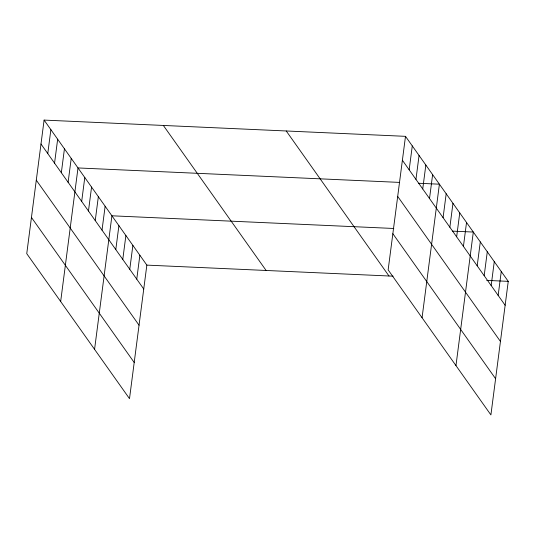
<?xml version="1.0" encoding="UTF-8"?>
<svg xmlns="http://www.w3.org/2000/svg" width="535" height="535" viewBox="0 0 535 535"><rect width="100%" height="100%" fill="white"/><g stroke="black" fill="none" stroke-linecap="round" stroke-linejoin="round"><path stroke-width="0.8" d="M44.097 120.087L26.75 253.643L129.503 398.662L146.851 265.113L44.097 120.087L405.497 136.338L508.25 281.356L490.903 414.913L388.149 269.887L405.497 136.338M47.769 153.572L50.878 129.657M54.557 163.142L57.66 139.227M61.338 172.718L64.441 148.804M68.119 182.288L71.222 158.373M60.662 301.499L78.003 167.943L399.652 182.408M81.681 201.427L84.784 177.513M88.462 211.004L91.565 187.089M95.243 220.574L98.353 196.659M102.024 230.144L105.134 206.229M94.568 349.355L111.915 215.799L393.807 228.478M115.794 249.577L118.904 225.663M122.782 259.442L125.885 235.527M129.771 269.299L132.874 245.384M136.759 279.163L139.862 255.248M409.168 169.822L412.278 145.908M415.956 179.392L419.059 155.478M422.737 188.962L425.84 165.047M429.518 198.538L432.621 174.624M422.061 317.75L439.402 184.194L418.698 183.264M443.08 217.678L446.183 193.764M449.861 227.255L452.964 203.333M456.643 236.824L459.752 212.91M463.424 246.394L466.533 222.48M455.967 365.606L473.314 232.05L452.61 231.12M477.193 265.828L480.303 241.914M484.182 275.692L487.285 251.771M491.17 285.55L494.273 261.635M498.159 295.414L501.262 271.499M146.851 265.113L393.131 276.18M486.716 280.393L508.25 281.356M402.387 160.253L505.147 305.271M397.692 196.432L500.446 341.457M392.851 233.708L495.604 378.733M286.232 130.975L388.985 276M163.356 125.451L266.116 270.469M40.988 144.002L143.748 289.027M36.293 180.181L139.046 325.206M31.451 217.457L134.205 362.483"/></g></svg>
